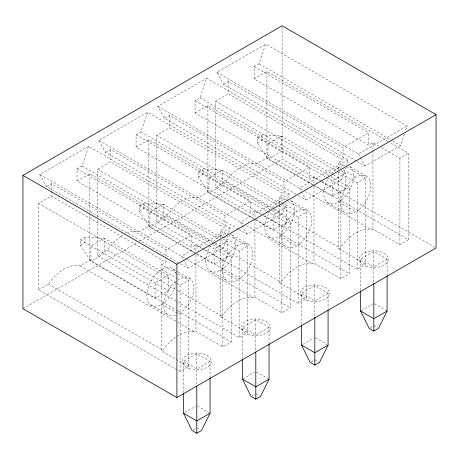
<?xml version="1.0" encoding="UTF-8"?>
<svg xmlns="http://www.w3.org/2000/svg" width="459" height="459" viewBox="0 0 459 459"><rect width="100%" height="100%" fill="white"/><g stroke="black" fill="none" stroke-linecap="round" stroke-linejoin="round"><path stroke-width="0.34" stroke-dasharray="2.29 1.72" d="M202.052 248.405L195.93 244.871L191.655 247.338L77.049 181.167L77.049 168.826L81.966 165.986L88.593 146.358L230.143 228.077L228.542 232.816M261.068 214.33L254.946 210.796L250.666 213.263L136.059 147.098L136.059 134.751L140.976 131.911L147.609 112.283L289.159 194.008L287.328 199.424M321.306 180.966L313.956 176.726L309.682 179.194L195.075 113.029L195.075 100.682L199.992 97.842L206.619 78.214L348.169 159.939L346.344 165.349M379.094 146.191L372.972 142.651L368.697 145.124L254.091 78.954L254.091 66.612L259.008 63.772L265.635 44.144L407.185 125.864L405.354 131.28M88.593 146.358L39.841 174.5L46.468 186.474L188.018 268.199L223.516 247.705L227.4 236.201M238.961 229.471L247.034 234.13L282.526 213.636L286.187 202.809M298.597 195.758L306.05 200.055L341.542 179.567L345.426 168.057M356.993 161.327L365.06 165.986L400.558 145.492L404.442 133.988M238.341 229.11L105.484 152.405L98.857 140.431L147.609 112.283M296.112 194.323L164.5 118.336L157.873 106.362L206.619 78.214M356.368 160.966L223.516 84.261L216.883 72.287L265.635 44.144M46.468 186.474L51.391 183.64L165.997 249.805L191.655 234.991L191.655 247.338M105.484 152.405L110.401 149.565L225.008 215.736L250.666 200.922L250.666 213.263M164.5 118.336L169.417 115.496L284.023 181.661L309.682 166.846L309.682 179.194M223.516 84.261L228.433 81.421L343.039 147.591L368.697 132.777L368.697 145.124M188.66 366.592L161.717 351.037L161.717 264.619L188.66 280.174L188.66 366.592L180.106 371.526L38.556 289.807L38.556 203.389L51.391 195.982L165.997 262.152L165.997 259.41M77.049 181.167L89.878 173.76L210.314 243.299M97.572 217.17L97.572 169.319L110.401 161.912L225.008 228.077L225.008 215.736M136.059 147.098L148.888 139.691L271.194 210.302M204.393 249.26L156.588 221.663L156.588 135.244L169.417 127.837L284.023 194.008L284.023 181.661M195.075 113.029L207.904 105.622L330.205 176.233M262.783 214.829L215.604 187.588L215.604 101.175L228.433 93.768L343.039 159.939L343.039 147.591M254.091 78.954L266.92 71.547L389.221 142.158M80.256 239.81L84.955 237.091L104.199 238.324L168.35 275.36L168.35 290.667L155.09 298.321L90.945 261.286L80.256 245.238L80.256 239.81L168.35 290.667M194.369 252.857L149.961 227.216L139.266 211.169L139.266 205.735L143.971 203.021L163.215 204.255L220.578 237.372M252.766 218.427L208.971 193.147L198.282 177.094L198.282 171.666L202.987 168.946L222.231 170.186L280.208 203.658M312.395 184.713L267.987 159.072L257.298 143.024L257.298 137.591L262.003 134.877L281.247 136.111L338.604 169.228M80.256 245.238L84.955 242.524L84.955 237.091M139.266 211.169L143.971 208.449L143.971 203.021M198.282 177.094L202.987 174.38L202.987 168.946M257.298 143.024L262.003 140.311L262.003 134.877M38.556 289.807L48.396 284.127A38.103 21.998 -60 0 1 80.038 265.859L89.878 260.178L177.415 310.714M97.572 220.022L97.572 255.732L107.406 250.052A38.103 21.998 -60 0 1 123.23 234.991M196.073 253.345L148.888 226.103L139.054 231.784A38.103 21.998 -60 0 0 125.869 233.614M156.588 221.663L166.422 215.982A38.103 21.998 -60 0 1 198.07 197.714L207.904 192.034L255.089 219.276M215.604 187.588L225.438 181.913A38.103 21.998 -60 0 1 257.08 163.639L266.92 157.965L408.47 239.684L408.47 153.272L389.84 142.519M22.95 308.695L137.023 242.834M139.507 241.4L282.101 159.072L319.344 180.576M161.717 264.619L165.997 262.152M220.733 237.687L220.733 230.55L225.008 228.077M279.749 203.618L279.749 196.475L284.023 194.008M338.759 169.549L338.759 162.406L343.039 159.939M230.143 228.077L181.391 256.225L183.049 259.22M289.159 194.008L240.407 222.156L247.034 234.13M348.169 159.939L299.417 188.081L301.075 191.076M216.883 72.287L358.433 154.012L407.185 125.864M168.35 275.36L155.09 283.014L155.09 298.321M227.36 241.291L214.106 248.944L214.106 264.252L227.36 256.598L227.36 241.291L223.045 238.795M286.376 207.216L273.116 214.869L273.116 230.177L286.376 222.523L286.376 207.216L280.828 204.014M345.392 173.146L332.132 180.8L332.132 196.108L345.392 188.454L345.392 173.146L341.071 170.65M38.556 203.389L180.106 285.114L188.66 280.174M204.502 249.816L222.873 260.425L231.422 255.485L231.422 341.898L222.873 346.838L195.93 331.283L194.645 332.023A38.103 21.998 -60 0 0 163.002 350.292L161.717 351.037M220.498 240.286L239.122 251.039L247.676 246.104L247.676 332.517L239.122 337.457L97.572 255.732M263.518 215.747L281.883 226.35L290.438 221.416L290.438 307.828L281.883 312.768L254.946 297.214L253.661 297.954A38.103 21.998 -60 0 0 222.018 316.222L220.733 316.962L220.733 240.545M278.888 205.856L298.138 216.969L306.687 212.029L306.687 298.448L298.138 303.382L205.012 249.621M321.92 181.322L340.899 192.281L349.454 187.341L349.454 273.759L340.899 278.693L313.956 263.139L312.677 263.879A38.103 21.998 -60 0 0 281.028 282.153L279.749 282.893L279.749 204.335M338.524 172.142L357.148 182.9L365.703 177.96L365.703 264.373L357.148 269.313L263.403 215.191M381.544 147.603L399.915 158.206L408.47 153.272M338.759 172.406L338.759 248.818L340.044 248.078A38.103 21.998 -60 0 1 371.692 229.81L372.972 229.07L399.915 244.624L408.47 239.684M183.531 392.657L183.531 361.405L196.785 353.751L210.044 361.405L210.044 377.028M242.541 358.582L242.541 327.33L255.801 319.676L269.054 327.33L269.054 342.959M301.557 324.513L301.557 293.261L314.817 285.607L328.07 293.261L328.07 309.596M360.573 290.444L360.573 259.192L373.827 251.538L387.086 259.192L387.086 275.526M210.044 361.405L196.785 369.059L183.531 361.405M269.054 327.33L255.801 334.984L242.541 327.33M328.07 293.261L314.817 300.915L301.557 293.261M387.086 259.192L373.827 266.845L360.573 259.192M184.736 412.555L195.58 406.295M243.144 378.836L254.596 372.226M302.762 344.416L313.612 338.151M361.176 310.691L373.224 303.732M193.256 429.859L195.609 428.499M252.272 395.784L254.625 394.43M311.288 361.715L313.64 360.355M370.298 327.64L372.651 326.286M259.008 63.772L391.866 140.477M392.485 140.833L400.558 145.492M254.091 66.612L368.697 132.777M350.074 166.778L367.177 176.652M338.759 162.406L346.109 166.646M346.723 167.001L365.703 177.96M338.759 167.346L340.595 168.401M343.039 169.813L355.868 177.22M215.604 101.175L337.904 171.786M199.992 97.842L332.85 174.546M333.469 174.902L341.542 179.567M330.83 176.589L349.454 187.341M195.075 100.682L309.682 166.846M257.298 137.591L325.965 177.237M326.584 177.593L345.392 188.454M321.828 182.011L434.811 247.24M313.015 185.069L332.132 196.108M338.759 201.908L355.868 211.783M327.451 202.476L344.554 212.351M157.873 106.362L302.929 190.106M305.401 191.541L371.692 229.81M291.058 200.847L308.167 210.727M279.749 196.475L287.707 201.071M288.321 201.426L306.687 212.029M279.749 201.415L281.579 202.471M282.193 202.826L296.853 211.289M156.588 135.244L278.269 205.5M140.976 131.911L273.834 208.615M274.459 208.977L282.526 213.636M225.438 181.913L271.28 208.38M273.759 209.809L340.044 248.078M338.759 248.818L365.703 264.373M271.814 210.658L290.438 221.416M136.059 134.751L250.666 200.922M198.282 171.666L266.949 211.312M267.258 211.484L286.376 222.523M255.709 219.631L349.454 273.759M255.233 219.85L273.116 230.177M279.749 235.983L296.853 245.858M268.435 236.546L285.544 246.42M98.857 140.431L243.913 224.181M246.391 225.61L312.677 263.879M374.429 303.732L387.086 311.036M232.047 234.922L249.151 244.796M220.733 230.55L228.083 234.79M228.691 235.146L247.676 246.104M220.733 235.484L222.563 236.546M223.177 236.896L237.837 245.364M373.827 325.603L377.355 327.64M97.572 169.319L219.878 239.931M81.966 165.986L214.823 242.691M215.443 243.046L223.516 247.705M166.422 215.982L214.123 243.522M214.743 243.878L281.028 282.153M279.749 282.893L306.687 298.448M212.798 244.733L231.422 255.485M77.049 168.826L191.655 234.991M139.266 205.735L227.36 256.598M196.693 253.707L290.438 307.828M196.836 254.28L214.106 264.252M220.733 270.053L237.837 279.927M209.424 270.621L226.528 280.495M39.841 174.5L186.136 258.968M186.756 259.324L253.661 297.954M315.419 337.807L326.865 344.416M173.032 268.991L177.306 271.464M177.92 271.814L190.135 278.871M161.717 269.559L178.826 279.433M314.817 359.678L318.339 361.715M107.406 250.052L177.415 290.472M178.035 290.828L222.018 316.222M220.733 316.962L247.676 332.517M178.035 311.076L231.422 341.898M161.717 304.122L178.826 314.002M150.409 304.69L167.512 314.564M80.038 265.859L177.3 322.011M177.92 322.367L194.645 332.023M256.403 371.876L267.849 378.486M255.801 393.747L259.329 395.784M48.396 284.127L163.002 350.292M197.387 405.945L208.839 412.555M196.785 427.822L200.313 429.859M358.433 154.012L360.091 157.007M360.424 157.603L365.06 165.986M301.408 191.673L306.05 200.055M183.376 259.817L188.018 268.199M399.915 158.206L399.915 244.624M373.827 251.538L373.827 283.18M372.972 142.651L372.972 149.795M372.972 150.512L372.972 229.07M357.148 182.9L357.148 269.313M340.899 192.281L340.899 278.693M314.817 285.607L314.817 316.859M313.956 176.726L313.956 183.87M313.956 186.721L313.956 263.139M298.138 216.969L298.138 303.382M282.101 27.184L282.101 159.072M281.883 226.35L281.883 312.768M266.92 71.547L266.92 157.965M255.801 319.676L255.801 351.324M254.946 210.796L254.946 217.939M254.946 218.65L254.946 297.214M239.122 251.039L239.122 337.457M228.433 81.421L228.433 93.768M222.873 260.425L222.873 346.838M207.904 105.622L207.904 192.034M196.785 353.751L196.785 385.003M195.93 244.871L195.93 252.008M195.93 254.865L195.93 331.283M180.106 285.114L180.106 371.526M169.417 115.496L169.417 127.837M165.997 249.805L165.997 258.721M148.888 139.691L148.888 226.103M110.401 149.565L110.401 161.912M89.878 173.76L89.878 214.468M89.878 215.185L89.878 260.178M51.391 183.64L51.391 190.496M51.391 191.185L51.391 195.982M175.567 315.465A21.166 12.221 -60 0 1 167.323 292.303A21.166 12.221 -60 0 1 192.602 282.004A21.166 12.221 -60 0 1 177.731 314.587M176.199 282.853A21.166 12.221 -60 0 1 153.157 305.958A21.166 12.221 -60 0 1 153.157 277.603A21.166 12.221 -60 0 1 176.199 274.109M230.722 234.13A21.166 12.221 -60 0 1 231.594 258.394A21.166 12.221 -60 0 1 210.13 271.091A21.166 12.221 -60 0 1 210.474 246.104M213.728 241.543A21.166 12.221 -60 0 1 228.06 233.47M290.524 200.48A21.166 12.221 -60 0 1 290.002 225.363A21.166 12.221 -60 0 1 268.722 236.752A21.166 12.221 -60 0 1 269.76 211.593M272.422 207.858A21.166 12.221 -60 0 1 287.076 199.395M349.534 166.41A21.166 12.221 -60 0 1 349.104 191.145A21.166 12.221 -60 0 1 327.904 202.792A21.166 12.221 -60 0 1 328.506 177.96M331.438 173.783A21.166 12.221 -60 0 1 345.116 165.309M104.199 238.324L90.945 245.978L90.945 261.286L104.199 253.632L104.199 238.324M163.215 204.255L149.961 211.909L149.961 227.216L163.215 219.563L163.215 204.255M222.231 170.186L208.971 177.834L208.971 193.147L222.231 185.493L222.231 170.186M281.247 136.111L267.987 143.765L267.987 159.072L281.247 151.418L281.247 136.111M241.445 277.334A21.166 12.221 -60 0 0 248.612 244.429A21.166 12.221 -60 0 0 223.453 266.174A21.166 12.221 -60 0 0 241.445 277.334M300.461 243.264A21.166 12.221 -60 0 0 307.628 210.36A21.166 12.221 -60 0 0 282.469 232.099A21.166 12.221 -60 0 0 300.461 243.264M359.477 209.189A21.166 12.221 -60 0 0 366.643 176.285A21.166 12.221 -60 0 0 341.485 198.03A21.166 12.221 -60 0 0 359.477 209.189M365.892 266.209A14.516 8.382 0 0 0 388.32 259.651A14.516 8.382 0 0 0 367.269 251.716A14.516 8.382 0 0 0 365.892 266.209M306.882 300.278A14.516 8.382 0 0 0 329.31 293.72A14.516 8.382 0 0 0 308.259 285.785A14.516 8.382 0 0 0 306.882 300.278M247.866 334.347A14.516 8.382 0 0 0 270.294 327.789A14.516 8.382 0 0 0 249.243 319.86A14.516 8.382 0 0 0 247.866 334.347M188.85 368.422A14.516 8.382 0 0 0 211.278 361.864A14.516 8.382 0 0 0 190.227 353.929A14.516 8.382 0 0 0 188.85 368.422"/><path stroke-width="0.69" d="M210.044 377.74L210.044 413.255L201.49 430.536L196.785 433.25L192.08 430.536L183.531 413.255L183.531 393.369M269.054 343.671L269.054 379.18L260.505 396.467L255.801 399.181L251.096 396.467L242.541 379.18L242.541 359.294M328.07 310.307L328.07 345.111L319.516 362.392L314.817 365.112L310.112 362.392L301.557 345.111L301.557 325.224M387.086 276.238L387.086 311.036L378.532 328.323L373.827 331.037L369.122 328.323L360.573 311.036L360.573 291.149M22.95 175.367L282.101 25.75L436.05 114.63L436.05 247.958L176.899 397.574L22.95 308.695L22.95 175.367L176.899 264.246L436.05 114.63M210.044 413.255L196.785 420.909L183.531 413.255M269.054 379.18L255.801 386.834L242.541 379.18M328.07 345.111L314.817 352.764L301.557 345.111M387.086 311.036L373.827 318.689L360.573 311.036M373.827 283.18L373.827 331.037M314.817 317.249L314.817 365.112M255.801 352.03L255.801 399.181M196.785 386.105L196.785 433.25M176.899 264.246L176.899 397.574"/></g></svg>
